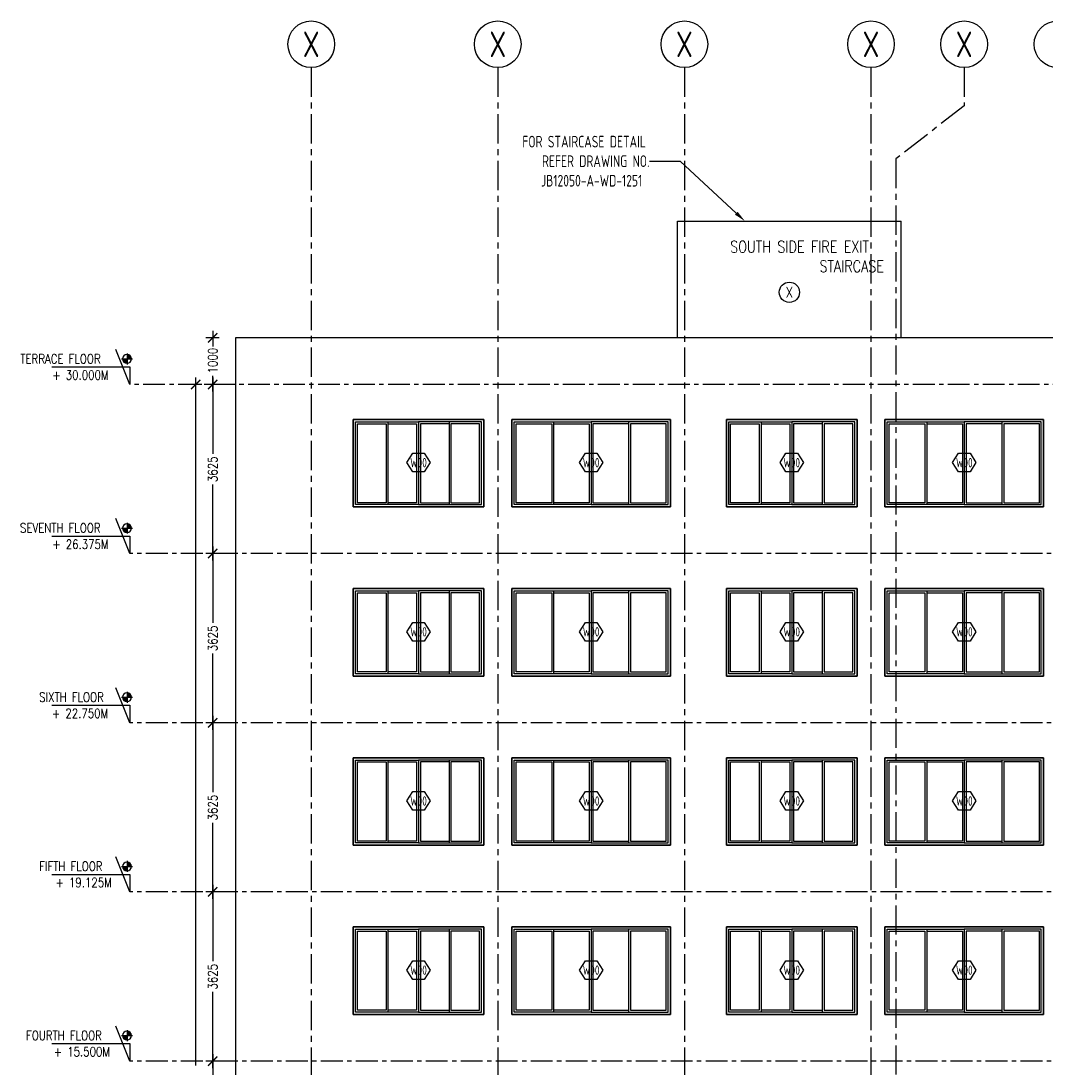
# Model space of a CAD drawing. Header units: millimetres. Extents: x -661525 to 498941, y 282148 to 1359693.
# Drawn here: x -306062 to -284066, y 729669 to 752128 of the extents above; entities that cross this region are included whole.
import ezdxf
from ezdxf.enums import TextEntityAlignment as Align

# ---------------------------------------------------------------- set-up
doc = ezdxf.new("R2010")
doc.units = ezdxf.units.MM
doc.header["$LTSCALE"] = 2.5
doc.linetypes.add('CENTER', pattern=[2, 1.25, -0.25, 0.25, -0.25])
doc.layers.get('0').update_dxf_attribs({"linetype": 'CONTINUOUS'})
doc.layers.get('DEFPOINTS').update_dxf_attribs({"linetype": 'CONTINUOUS'})
for name, color, linetype in [('00', 5, 'CONTINUOUS'), ('A-ANNO-GRID', 5, 'CENTER'), ('A-ANNO-TEXT', 7, 'CONTINUOUS'), ('A-ELEV', 8, 'CONTINUOUS'), ('A-ELEV-HEVY', 2, 'CONTINUOUS'), ('A-ELEV-THIN', 8, 'CONTINUOUS'), ('I-ANNO-NOTE', 11, 'CONTINUOUS')]:
    doc.layers.add(name, color=color, linetype=linetype)
doc.styles.add('COMPLEX', font='complex.shx', dxfattribs={"width": 0.8})
doc.styles.add('ISOCP', font='isocp.shx', dxfattribs={"width": 0.8})
doc.styles.add('ROMAND', font='ROMAND')

# ---------------------------------------------------------------- blocks, each defined once
blk = doc.blocks.new('L')
h = blk.add_hatch(color=0)
h.paths.add_polyline_path([(0.068, 0), (0, 0), (0, -0.068, 0.414214)])
h.paths.add_polyline_path([(0, 0.068, 0.414214), (-0.068, 0), (0, 0)])
at = {"color": 0}
for p, q in [((0.085, 0), (-0.085, 0)), ((0, 0.085), (0, -0.085))]:
    blk.add_line(p, q, dxfattribs=at)
blk.add_circle((0, 0), 0.0683, dxfattribs=at)
blk = doc.blocks.new('WATER LVL')
blk.add_lwpolyline([(837, 0), (-837, 0), (-837, -375), (-537, 375)])
at = {"layer": '00', "xscale": 1371.803835285835, "yscale": 1371.803835285835, "zscale": 1371.803835285835}
blk.add_blockref('L', (-774, 172), dxfattribs=at)
at = {"style": 'COMPLEX', "width": 0.8}
for p in [(-529, 75), (-529, -273)]:
    blk.add_attdef('WATER', p, '', height=200, dxfattribs=at)

msp = doc.modelspace()

# ---------------------------------------------------------------- linework, layer by layer
at = {"color": 253}
for p, q in [((-297789.7, 742662.8), (-297663.4, 742862.8)), ((-297663.4, 742862.8), (-297416.1, 742862.8)), ((-297416.1, 742862.8), (-297289.7, 742662.8)), ((-294089.7, 742662.8), (-293963.4, 742862.8)), ((-293963.4, 742862.8), (-293716.1, 742862.8)), ((-293716.1, 742862.8), (-293589.7, 742662.8)), ((-289789.7, 742662.8), (-289663.4, 742862.8)), ((-289663.4, 742862.8), (-289416.1, 742862.8)), ((-289416.1, 742862.8), (-289289.7, 742662.8)), ((-286089.7, 742662.8), (-285963.4, 742862.8)), ((-285963.4, 742862.8), (-285716.1, 742862.8)), ((-285716.1, 742862.8), (-285589.7, 742662.8))]:
    msp.add_line(p, q, dxfattribs=at)
at = {"color": 252}
for p, q in [((-297663.4, 742462.8), (-297789.7, 742662.8)), ((-297289.7, 742662.8), (-297416.1, 742462.8)), ((-293963.4, 742462.8), (-294089.7, 742662.8)), ((-293589.7, 742662.8), (-293716.1, 742462.8)), ((-289663.4, 742462.8), (-289789.7, 742662.8)), ((-289289.7, 742662.8), (-289416.1, 742462.8)), ((-285963.4, 742462.8), (-286089.7, 742662.8)), ((-285589.7, 742662.8), (-285716.1, 742462.8)), ((-297416.1, 742462.8), (-297663.4, 742462.8)), ((-293716.1, 742462.8), (-293963.4, 742462.8)), ((-289416.1, 742462.8), (-289663.4, 742462.8)), ((-285716.1, 742462.8), (-285963.4, 742462.8)), ((-297789.7, 739037.8), (-297663.4, 739237.8)), ((-297663.4, 739237.8), (-297416.1, 739237.8)), ((-297416.1, 739237.8), (-297289.7, 739037.8)), ((-294089.7, 739037.8), (-293963.4, 739237.8)), ((-293963.4, 739237.8), (-293716.1, 739237.8)), ((-293716.1, 739237.8), (-293589.7, 739037.8)), ((-289789.7, 739037.8), (-289663.4, 739237.8)), ((-289663.4, 739237.8), (-289416.1, 739237.8)), ((-289416.1, 739237.8), (-289289.7, 739037.8)), ((-286089.7, 739037.8), (-285963.4, 739237.8)), ((-285963.4, 739237.8), (-285716.1, 739237.8)), ((-285716.1, 739237.8), (-285589.7, 739037.8)), ((-297663.4, 738837.8), (-297789.7, 739037.8)), ((-297289.7, 739037.8), (-297416.1, 738837.8)), ((-293963.4, 738837.8), (-294089.7, 739037.8)), ((-293589.7, 739037.8), (-293716.1, 738837.8)), ((-289663.4, 738837.8), (-289789.7, 739037.8)), ((-289289.7, 739037.8), (-289416.1, 738837.8)), ((-285963.4, 738837.8), (-286089.7, 739037.8)), ((-285589.7, 739037.8), (-285716.1, 738837.8)), ((-297416.1, 738837.8), (-297663.4, 738837.8)), ((-293716.1, 738837.8), (-293963.4, 738837.8)), ((-289416.1, 738837.8), (-289663.4, 738837.8)), ((-285716.1, 738837.8), (-285963.4, 738837.8)), ((-297789.7, 735412.8), (-297663.4, 735612.8)), ((-297663.4, 735612.8), (-297416.1, 735612.8)), ((-297416.1, 735612.8), (-297289.7, 735412.8)), ((-294089.7, 735412.8), (-293963.4, 735612.8)), ((-293963.4, 735612.8), (-293716.1, 735612.8)), ((-293716.1, 735612.8), (-293589.7, 735412.8)), ((-289789.7, 735412.8), (-289663.4, 735612.8)), ((-289663.4, 735612.8), (-289416.1, 735612.8)), ((-289416.1, 735612.8), (-289289.7, 735412.8)), ((-286089.7, 735412.8), (-285963.4, 735612.8)), ((-285963.4, 735612.8), (-285716.1, 735612.8)), ((-285716.1, 735612.8), (-285589.7, 735412.8)), ((-297663.4, 735212.8), (-297789.7, 735412.8)), ((-297289.7, 735412.8), (-297416.1, 735212.8)), ((-293963.4, 735212.8), (-294089.7, 735412.8)), ((-293589.7, 735412.8), (-293716.1, 735212.8)), ((-289663.4, 735212.8), (-289789.7, 735412.8)), ((-289289.7, 735412.8), (-289416.1, 735212.8)), ((-285963.4, 735212.8), (-286089.7, 735412.8)), ((-285589.7, 735412.8), (-285716.1, 735212.8)), ((-297416.1, 735212.8), (-297663.4, 735212.8)), ((-293716.1, 735212.8), (-293963.4, 735212.8)), ((-289416.1, 735212.8), (-289663.4, 735212.8)), ((-285716.1, 735212.8), (-285963.4, 735212.8)), ((-297789.7, 731787.8), (-297663.4, 731987.8)), ((-297663.4, 731987.8), (-297416.1, 731987.8)), ((-297416.1, 731987.8), (-297289.7, 731787.8)), ((-294089.7, 731787.8), (-293963.4, 731987.8)), ((-293963.4, 731987.8), (-293716.1, 731987.8)), ((-293716.1, 731987.8), (-293589.7, 731787.8)), ((-289789.7, 731787.8), (-289663.4, 731987.8)), ((-289663.4, 731987.8), (-289416.1, 731987.8)), ((-289416.1, 731987.8), (-289289.7, 731787.8)), ((-286089.7, 731787.8), (-285963.4, 731987.8)), ((-285963.4, 731987.8), (-285716.1, 731987.8)), ((-285716.1, 731987.8), (-285589.7, 731787.8)), ((-297663.4, 731587.8), (-297789.7, 731787.8)), ((-297289.7, 731787.8), (-297416.1, 731587.8)), ((-293963.4, 731587.8), (-294089.7, 731787.8)), ((-293589.7, 731787.8), (-293716.1, 731587.8)), ((-289663.4, 731587.8), (-289789.7, 731787.8)), ((-289289.7, 731787.8), (-289416.1, 731587.8)), ((-285963.4, 731587.8), (-286089.7, 731787.8)), ((-285589.7, 731787.8), (-285716.1, 731587.8)), ((-297416.1, 731587.8), (-297663.4, 731587.8)), ((-293716.1, 731587.8), (-293963.4, 731587.8)), ((-289416.1, 731587.8), (-289663.4, 731587.8)), ((-285716.1, 731587.8), (-285963.4, 731587.8))]:
    msp.add_line(p, q, dxfattribs=at)
at = {"color": 253, "linetype": 'ByBlock', "const_width": 30}
for points in [[(-302052, 745238.3), (-301852, 745438.3)], [(-302418.5, 744238.3), (-302218.5, 744438.3)], [(-302052, 744238.3), (-301852, 744438.3)], [(-301852, 744438.3), (-302052, 744238.3)], [(-301852, 740813.3), (-302052, 740613.3)], [(-302052, 740613.3), (-301852, 740813.3)], [(-301852, 737188.3), (-302052, 736988.3)], [(-302052, 736988.3), (-301852, 737188.3)], [(-301852, 733563.3), (-302052, 733363.3)], [(-302052, 733363.3), (-301852, 733563.3)], [(-301852, 729938.3), (-302052, 729738.3)], [(-302052, 729738.3), (-301852, 729938.3)]]:
    msp.add_lwpolyline(points, dxfattribs=at)
at = {"color": 252, "linetype": 'Continuous'}
for centre in [(-299839.7, 751627.9), (-295839.7, 751627.9), (-291839.7, 751627.9), (-287839.7, 751627.9), (-285842.7, 751627.9), (-283841.7, 751627.9)]:
    msp.add_circle(centre, 500, dxfattribs=at)
msp.add_ellipse((-289589.7, 746313.3), major_axis=(217, 0.1), ratio=1, start_param=3.1413167, end_param=9.424502, dxfattribs=at)
at = {"layer": 'A-ANNO-GRID', "color": 252, "ltscale": 200}
for p, q in [((-299839.7, 751127.9), (-299839.7, 712400.6)), ((-295839.7, 751127.9), (-295839.7, 712400.6)), ((-291839.7, 751127.9), (-291839.7, 712400.6)), ((-287839.7, 751127.9), (-287839.7, 712400.6)), ((-285840.8, 751127.9), (-285840.8, 750312.4)), ((-285840.8, 750312.4), (-287304.7, 749173.4)), ((-287304.7, 749173.4), (-287304.7, 712400.6))]:
    msp.add_line(p, q, dxfattribs=at)
at = {"layer": 'A-ANNO-GRID', "color": 253, "ltscale": 150}
msp.add_line((-218224.8, 744338.3), (-303725.9, 744338.3), dxfattribs=at)
at = {"layer": 'A-ANNO-GRID', "color": 252, "ltscale": 150}
for p, q in [((-222664.7, 740713.3), (-303725.9, 740713.3)), ((-222664.7, 737088.3), (-303725.9, 737088.3)), ((-222664.7, 733463.3), (-303725.9, 733463.3)), ((-222664.7, 729838.3), (-303725.9, 729838.3))]:
    msp.add_line(p, q, dxfattribs=at)
at = {"layer": 'A-ELEV', "color": 253}
for p, q in [((-301952, 745488.3), (-301952, 745151.2)), ((-301814.7, 745338.3), (-302102, 745338.3)), ((-301952, 744188.3), (-301952, 744525.5)), ((-302181.2, 744338.3), (-302468.5, 744338.3)), ((-302318.5, 744488.3), (-302318.5, 729742.6)), ((-301814.7, 744338.3), (-302102, 744338.3)), ((-301814.7, 744338.3), (-302102, 744338.3)), ((-301952, 744488.3), (-301952, 742853.9)), ((-301952, 740563.3), (-301952, 742197.7)), ((-301814.7, 740713.3), (-302102, 740713.3)), ((-301814.7, 740713.3), (-302102, 740713.3)), ((-301952, 740863.3), (-301952, 739228.9)), ((-301952, 736938.3), (-301952, 738572.7)), ((-301952, 737238.3), (-301952, 735603.9)), ((-301814.7, 737088.3), (-302102, 737088.3)), ((-301814.7, 737088.3), (-302102, 737088.3)), ((-301952, 733313.3), (-301952, 734947.7)), ((-301952, 733613.3), (-301952, 731978.9)), ((-301814.7, 733463.3), (-302102, 733463.3)), ((-301814.7, 733463.3), (-302102, 733463.3)), ((-301952, 729688.3), (-301952, 731322.7)), ((-301952, 729988.3), (-301952, 728353.9)), ((-301814.7, 729838.3), (-302102, 729838.3)), ((-301814.7, 729838.3), (-302102, 729838.3))]:
    msp.add_line(p, q, dxfattribs=at)
at = {"layer": 'A-ELEV-HEVY', "color": 252}
for p, q in [((-223114.7, 745338), (-301464.7, 745338)), ((-301464.7, 745338), (-301464.7, 721838.3)), ((-298939.7, 741713.3), (-298939.7, 743588.3)), ((-296139.7, 743588.3), (-296139.7, 741713.3)), ((-295539.7, 741713.3), (-295539.7, 743588.3)), ((-292139.7, 743588.3), (-292139.7, 741713.3)), ((-290939.7, 741713), (-290939.7, 743588)), ((-288139.7, 743588), (-288139.7, 741713)), ((-287539.7, 741713), (-287539.7, 743588)), ((-284139.7, 743588), (-284139.7, 741713)), ((-296139.7, 741713.3), (-298939.7, 741713.3)), ((-292139.7, 741713.3), (-295539.7, 741713.3)), ((-288139.7, 741713), (-290939.7, 741713)), ((-284139.7, 741713), (-287539.7, 741713)), ((-298939.7, 739963.3), (-296139.7, 739963.3)), ((-298939.7, 738088.3), (-298939.7, 739963.3)), ((-296139.7, 739963.3), (-296139.7, 738088.3)), ((-295539.7, 738088.3), (-295539.7, 739963.3)), ((-295539.7, 739963.3), (-292139.7, 739963.3)), ((-292139.7, 739963.3), (-292139.7, 738088.3)), ((-290939.7, 738088), (-290939.7, 739963)), ((-290939.7, 739963), (-288139.7, 739963)), ((-288139.7, 739963), (-288139.7, 738088)), ((-287539.7, 738088), (-287539.7, 739963)), ((-287539.7, 739963), (-284139.7, 739963)), ((-284139.7, 739963), (-284139.7, 738088)), ((-296139.7, 738088.3), (-298939.7, 738088.3)), ((-292139.7, 738088.3), (-295539.7, 738088.3)), ((-288139.7, 738088), (-290939.7, 738088)), ((-284139.7, 738088), (-287539.7, 738088)), ((-298939.7, 736338.3), (-296139.7, 736338.3)), ((-298939.7, 734463.3), (-298939.7, 736338.3)), ((-296139.7, 736338.3), (-296139.7, 734463.3)), ((-295539.7, 734463.3), (-295539.7, 736338.3)), ((-295539.7, 736338.3), (-292139.7, 736338.3)), ((-292139.7, 736338.3), (-292139.7, 734463.3)), ((-290939.7, 734463), (-290939.7, 736338)), ((-290939.7, 736338), (-288139.7, 736338)), ((-288139.7, 736338), (-288139.7, 734463)), ((-287539.7, 734463), (-287539.7, 736338)), ((-287539.7, 736338), (-284139.7, 736338)), ((-284139.7, 736338), (-284139.7, 734463)), ((-296139.7, 734463.3), (-298939.7, 734463.3)), ((-292139.7, 734463.3), (-295539.7, 734463.3)), ((-288139.7, 734463), (-290939.7, 734463)), ((-284139.7, 734463), (-287539.7, 734463)), ((-298939.7, 732713.3), (-296139.7, 732713.3)), ((-298939.7, 730838.3), (-298939.7, 732713.3)), ((-296139.7, 732713.3), (-296139.7, 730838.3)), ((-295539.7, 730838.3), (-295539.7, 732713.3)), ((-295539.7, 732713.3), (-292139.7, 732713.3)), ((-292139.7, 732713.3), (-292139.7, 730838.3)), ((-290939.7, 730838), (-290939.7, 732713)), ((-290939.7, 732713), (-288139.7, 732713)), ((-288139.7, 732713), (-288139.7, 730838)), ((-287539.7, 730838), (-287539.7, 732713)), ((-287539.7, 732713), (-284139.7, 732713)), ((-284139.7, 732713), (-284139.7, 730838)), ((-296139.7, 730838.3), (-298939.7, 730838.3)), ((-292139.7, 730838.3), (-295539.7, 730838.3)), ((-288139.7, 730838), (-290939.7, 730838)), ((-284139.7, 730838), (-287539.7, 730838))]:
    msp.add_line(p, q, dxfattribs=at)
at = {"layer": 'A-ELEV-HEVY', "color": 253}
for p, q in [((-298939.7, 743588.3), (-296139.7, 743588.3)), ((-295539.7, 743588.3), (-292139.7, 743588.3)), ((-290939.7, 743588), (-288139.7, 743588)), ((-287539.7, 743588), (-284139.7, 743588))]:
    msp.add_line(p, q, dxfattribs=at)
at = {"layer": 'A-ELEV-THIN', "color": 252}
for p, q in [((-291989.7, 745338.2), (-291989.7, 747838.3)), ((-291989.7, 747838.3), (-287189.7, 747838.3)), ((-287189.7, 745338.2), (-287189.7, 747838.3)), ((-298889.7, 741763.3), (-298889.7, 743538.3)), ((-298849.7, 741803.3), (-298849.7, 743498.3)), ((-298234.7, 743498.3), (-298234.7, 741803.3)), ((-298194.7, 743538.3), (-298194.7, 741763.3)), ((-297579.7, 743498.3), (-297579.7, 741803.3)), ((-297539.7, 743538.3), (-297539.7, 741763.3)), ((-297539.7, 743538.3), (-297539.7, 741763.3)), ((-297499.7, 743498.3), (-297499.7, 741803.3)), ((-296884.7, 743538.3), (-296884.7, 741763.3)), ((-296844.7, 743498.3), (-296844.7, 741803.3)), ((-296229.7, 741803.3), (-296229.7, 743498.3)), ((-296189.7, 741763.3), (-296189.7, 743538.3)), ((-295489.7, 741763.3), (-295489.7, 743538.3)), ((-295449.7, 741803.3), (-295449.7, 743498.3)), ((-294684.7, 743498.3), (-294684.7, 741803.3)), ((-294644.7, 743538.3), (-294644.7, 741763.3)), ((-293879.7, 743498.3), (-293879.7, 741803.3)), ((-293839.7, 743538.3), (-293839.7, 741763.3)), ((-293839.7, 743538.3), (-293839.7, 741763.3)), ((-293799.7, 743498.3), (-293799.7, 741803.3)), ((-293034.7, 743538.3), (-293034.7, 741763.3)), ((-292994.7, 743498.3), (-292994.7, 741803.3)), ((-292229.7, 741803.3), (-292229.7, 743498.3)), ((-292189.7, 741763.3), (-292189.7, 743538.3)), ((-290889.7, 741763.3), (-290889.7, 743538.3)), ((-290849.7, 741803.3), (-290849.7, 743498.3)), ((-290234.7, 743498.3), (-290234.7, 741803.3)), ((-290194.7, 743538.3), (-290194.7, 741763.3)), ((-289579.7, 743498.3), (-289579.7, 741803.3)), ((-289539.7, 743538.3), (-289539.7, 741763.3)), ((-289539.7, 743538.3), (-289539.7, 741763.3)), ((-289499.7, 743498.3), (-289499.7, 741803.3)), ((-288884.7, 743538.3), (-288884.7, 741763.3)), ((-288844.7, 743498.3), (-288844.7, 741803.3)), ((-288229.7, 741803.3), (-288229.7, 743498.3)), ((-288189.7, 741763.3), (-288189.7, 743538.3)), ((-287489.7, 741763.3), (-287489.7, 743538.3)), ((-287449.7, 741803.3), (-287449.7, 743498.3)), ((-286684.7, 743498.3), (-286684.7, 741803.3)), ((-286644.7, 743538.3), (-286644.7, 741763.3)), ((-285879.7, 743498.3), (-285879.7, 741803.3)), ((-285839.7, 743538.3), (-285839.7, 741763.3)), ((-285839.7, 743538.3), (-285839.7, 741763.3)), ((-285799.7, 743498.3), (-285799.7, 741803.3)), ((-285034.7, 743538.3), (-285034.7, 741763.3)), ((-284994.7, 743498.3), (-284994.7, 741803.3)), ((-284229.7, 741803.3), (-284229.7, 743498.3)), ((-284189.7, 741763.3), (-284189.7, 743538.3)), ((-298194.7, 741763.3), (-298889.7, 741763.3)), ((-298234.7, 741803.3), (-298849.7, 741803.3)), ((-297539.7, 741763.3), (-298234.7, 741763.3)), ((-297579.7, 741803.3), (-298194.7, 741803.3)), ((-297539.7, 741763.3), (-296844.7, 741763.3)), ((-297499.7, 741803.3), (-296884.7, 741803.3)), ((-296884.7, 741763.3), (-296189.7, 741763.3)), ((-296844.7, 741803.3), (-296229.7, 741803.3)), ((-294644.7, 741763.3), (-295489.7, 741763.3)), ((-294684.7, 741803.3), (-295449.7, 741803.3)), ((-293839.7, 741763.3), (-294684.7, 741763.3)), ((-293879.7, 741803.3), (-294644.7, 741803.3)), ((-293839.7, 741763.3), (-292994.7, 741763.3)), ((-293799.7, 741803.3), (-293034.7, 741803.3)), ((-293034.7, 741763.3), (-292189.7, 741763.3)), ((-292994.7, 741803.3), (-292229.7, 741803.3)), ((-290194.7, 741763.3), (-290889.7, 741763.3)), ((-290234.7, 741803.3), (-290849.7, 741803.3)), ((-289539.7, 741763.3), (-290234.7, 741763.3)), ((-289579.7, 741803.3), (-290194.7, 741803.3)), ((-289539.7, 741763.3), (-288844.7, 741763.3)), ((-289499.7, 741803.3), (-288884.7, 741803.3)), ((-288884.7, 741763.3), (-288189.7, 741763.3)), ((-288844.7, 741803.3), (-288229.7, 741803.3)), ((-286644.7, 741763.3), (-287489.7, 741763.3)), ((-286684.7, 741803.3), (-287449.7, 741803.3)), ((-285839.7, 741763.3), (-286684.7, 741763.3)), ((-285879.7, 741803.3), (-286644.7, 741803.3)), ((-285839.7, 741763.3), (-284994.7, 741763.3)), ((-285799.7, 741803.3), (-285034.7, 741803.3)), ((-285034.7, 741763.3), (-284189.7, 741763.3)), ((-284994.7, 741803.3), (-284229.7, 741803.3)), ((-298889.7, 739913.3), (-298194.7, 739913.3)), ((-298889.7, 738138.3), (-298889.7, 739913.3)), ((-298849.7, 739873.3), (-298234.7, 739873.3)), ((-298849.7, 738178.3), (-298849.7, 739873.3)), ((-298234.7, 739913.3), (-298234.7, 739913.3)), ((-298234.7, 739913.3), (-297539.7, 739913.3)), ((-298234.7, 739873.3), (-298234.7, 738178.3)), ((-298194.7, 739913.3), (-298194.7, 738138.3)), ((-298194.7, 739873.3), (-297579.7, 739873.3)), ((-297579.7, 739873.3), (-297579.7, 738178.3)), ((-296844.7, 739913.3), (-297539.7, 739913.3)), ((-297539.7, 739913.3), (-297539.7, 738138.3)), ((-297539.7, 739913.3), (-297539.7, 738138.3)), ((-296884.7, 739873.3), (-297499.7, 739873.3)), ((-297499.7, 739873.3), (-297499.7, 738178.3)), ((-296189.7, 739913.3), (-296884.7, 739913.3)), ((-296884.7, 739913.3), (-296884.7, 738138.3)), ((-296844.7, 739913.3), (-296844.7, 739913.3)), ((-296229.7, 739873.3), (-296844.7, 739873.3)), ((-296844.7, 739873.3), (-296844.7, 738178.3)), ((-296229.7, 738178.3), (-296229.7, 739873.3)), ((-296189.7, 738138.3), (-296189.7, 739913.3)), ((-295489.7, 739913.3), (-294644.7, 739913.3)), ((-295489.7, 738138.3), (-295489.7, 739913.3)), ((-295449.7, 739873.3), (-294684.7, 739873.3)), ((-295449.7, 738178.3), (-295449.7, 739873.3)), ((-294684.7, 739913.3), (-294684.7, 739913.3)), ((-294684.7, 739913.3), (-293839.7, 739913.3)), ((-294684.7, 739873.3), (-294684.7, 738178.3)), ((-294644.7, 739913.3), (-294644.7, 738138.3)), ((-294644.7, 739873.3), (-293879.7, 739873.3)), ((-293879.7, 739873.3), (-293879.7, 738178.3)), ((-292994.7, 739913.3), (-293839.7, 739913.3)), ((-293839.7, 739913.3), (-293839.7, 738138.3)), ((-293839.7, 739913.3), (-293839.7, 738138.3)), ((-293034.7, 739873.3), (-293799.7, 739873.3)), ((-293799.7, 739873.3), (-293799.7, 738178.3)), ((-292189.7, 739913.3), (-293034.7, 739913.3)), ((-293034.7, 739913.3), (-293034.7, 738138.3)), ((-292994.7, 739913.3), (-292994.7, 739913.3)), ((-292229.7, 739873.3), (-292994.7, 739873.3)), ((-292994.7, 739873.3), (-292994.7, 738178.3)), ((-292229.7, 738178.3), (-292229.7, 739873.3)), ((-292189.7, 738138.3), (-292189.7, 739913.3)), ((-290889.7, 739913.3), (-290194.7, 739913.3)), ((-290889.7, 738138.3), (-290889.7, 739913.3)), ((-290849.7, 739873.3), (-290234.7, 739873.3)), ((-290849.7, 738178.3), (-290849.7, 739873.3)), ((-290234.7, 739913.3), (-290234.7, 739913.3)), ((-290234.7, 739913.3), (-289539.7, 739913.3)), ((-290234.7, 739873.3), (-290234.7, 738178.3)), ((-290194.7, 739913.3), (-290194.7, 738138.3)), ((-290194.7, 739873.3), (-289579.7, 739873.3)), ((-289579.7, 739873.3), (-289579.7, 738178.3)), ((-288844.7, 739913.3), (-289539.7, 739913.3)), ((-289539.7, 739913.3), (-289539.7, 738138.3)), ((-289539.7, 739913.3), (-289539.7, 738138.3)), ((-288884.7, 739873.3), (-289499.7, 739873.3)), ((-289499.7, 739873.3), (-289499.7, 738178.3)), ((-288189.7, 739913.3), (-288884.7, 739913.3)), ((-288884.7, 739913.3), (-288884.7, 738138.3)), ((-288844.7, 739913.3), (-288844.7, 739913.3)), ((-288229.7, 739873.3), (-288844.7, 739873.3)), ((-288844.7, 739873.3), (-288844.7, 738178.3)), ((-288229.7, 738178.3), (-288229.7, 739873.3)), ((-288189.7, 738138.3), (-288189.7, 739913.3)), ((-287489.7, 739913.3), (-286644.7, 739913.3)), ((-287489.7, 738138.3), (-287489.7, 739913.3)), ((-287449.7, 739873.3), (-286684.7, 739873.3)), ((-287449.7, 738178.3), (-287449.7, 739873.3)), ((-286684.7, 739913.3), (-286684.7, 739913.3)), ((-286684.7, 739913.3), (-285839.7, 739913.3)), ((-286684.7, 739873.3), (-286684.7, 738178.3)), ((-286644.7, 739913.3), (-286644.7, 738138.3)), ((-286644.7, 739873.3), (-285879.7, 739873.3)), ((-285879.7, 739873.3), (-285879.7, 738178.3)), ((-284994.7, 739913.3), (-285839.7, 739913.3)), ((-285839.7, 739913.3), (-285839.7, 738138.3)), ((-285839.7, 739913.3), (-285839.7, 738138.3)), ((-285034.7, 739873.3), (-285799.7, 739873.3)), ((-285799.7, 739873.3), (-285799.7, 738178.3)), ((-284189.7, 739913.3), (-285034.7, 739913.3)), ((-285034.7, 739913.3), (-285034.7, 738138.3)), ((-284994.7, 739913.3), (-284994.7, 739913.3)), ((-284229.7, 739873.3), (-284994.7, 739873.3)), ((-284994.7, 739873.3), (-284994.7, 738178.3)), ((-284229.7, 738178.3), (-284229.7, 739873.3)), ((-284189.7, 738138.3), (-284189.7, 739913.3)), ((-298194.7, 738138.3), (-298889.7, 738138.3)), ((-298234.7, 738178.3), (-298849.7, 738178.3)), ((-297539.7, 738138.3), (-298234.7, 738138.3)), ((-297579.7, 738178.3), (-298194.7, 738178.3)), ((-297539.7, 738138.3), (-296844.7, 738138.3)), ((-297499.7, 738178.3), (-296884.7, 738178.3)), ((-296884.7, 738138.3), (-296189.7, 738138.3)), ((-296844.7, 738178.3), (-296229.7, 738178.3)), ((-294644.7, 738138.3), (-295489.7, 738138.3)), ((-294684.7, 738178.3), (-295449.7, 738178.3)), ((-293839.7, 738138.3), (-294684.7, 738138.3)), ((-293879.7, 738178.3), (-294644.7, 738178.3)), ((-293839.7, 738138.3), (-292994.7, 738138.3)), ((-293799.7, 738178.3), (-293034.7, 738178.3)), ((-293034.7, 738138.3), (-292189.7, 738138.3)), ((-292994.7, 738178.3), (-292229.7, 738178.3)), ((-290194.7, 738138.3), (-290889.7, 738138.3)), ((-290234.7, 738178.3), (-290849.7, 738178.3)), ((-289539.7, 738138.3), (-290234.7, 738138.3)), ((-289579.7, 738178.3), (-290194.7, 738178.3)), ((-289539.7, 738138.3), (-288844.7, 738138.3)), ((-289499.7, 738178.3), (-288884.7, 738178.3)), ((-288884.7, 738138.3), (-288189.7, 738138.3)), ((-288844.7, 738178.3), (-288229.7, 738178.3)), ((-286644.7, 738138.3), (-287489.7, 738138.3)), ((-286684.7, 738178.3), (-287449.7, 738178.3)), ((-285839.7, 738138.3), (-286684.7, 738138.3)), ((-285879.7, 738178.3), (-286644.7, 738178.3)), ((-285839.7, 738138.3), (-284994.7, 738138.3)), ((-285799.7, 738178.3), (-285034.7, 738178.3)), ((-285034.7, 738138.3), (-284189.7, 738138.3)), ((-284994.7, 738178.3), (-284229.7, 738178.3)), ((-298889.7, 736288.3), (-298194.7, 736288.3)), ((-298889.7, 734513.3), (-298889.7, 736288.3)), ((-298849.7, 736248.3), (-298234.7, 736248.3)), ((-298849.7, 734553.3), (-298849.7, 736248.3)), ((-298234.7, 736288.3), (-298234.7, 736288.3)), ((-298234.7, 736288.3), (-297539.7, 736288.3)), ((-298234.7, 736248.3), (-298234.7, 734553.3)), ((-298194.7, 736288.3), (-298194.7, 734513.3)), ((-298194.7, 736248.3), (-297579.7, 736248.3)), ((-297579.7, 736248.3), (-297579.7, 734553.3)), ((-296844.7, 736288.3), (-297539.7, 736288.3)), ((-297539.7, 736288.3), (-297539.7, 734513.3)), ((-297539.7, 736288.3), (-297539.7, 734513.3)), ((-296884.7, 736248.3), (-297499.7, 736248.3)), ((-297499.7, 736248.3), (-297499.7, 734553.3)), ((-296189.7, 736288.3), (-296884.7, 736288.3)), ((-296884.7, 736288.3), (-296884.7, 734513.3)), ((-296844.7, 736288.3), (-296844.7, 736288.3)), ((-296229.7, 736248.3), (-296844.7, 736248.3)), ((-296844.7, 736248.3), (-296844.7, 734553.3)), ((-296229.7, 734553.3), (-296229.7, 736248.3)), ((-296189.7, 734513.3), (-296189.7, 736288.3)), ((-295489.7, 736288.3), (-294644.7, 736288.3)), ((-295489.7, 734513.3), (-295489.7, 736288.3)), ((-295449.7, 736248.3), (-294684.7, 736248.3)), ((-295449.7, 734553.3), (-295449.7, 736248.3)), ((-294684.7, 736288.3), (-294684.7, 736288.3)), ((-294684.7, 736288.3), (-293839.7, 736288.3)), ((-294684.7, 736248.3), (-294684.7, 734553.3)), ((-294644.7, 736288.3), (-294644.7, 734513.3)), ((-294644.7, 736248.3), (-293879.7, 736248.3)), ((-293879.7, 736248.3), (-293879.7, 734553.3)), ((-292994.7, 736288.3), (-293839.7, 736288.3)), ((-293839.7, 736288.3), (-293839.7, 734513.3)), ((-293839.7, 736288.3), (-293839.7, 734513.3)), ((-293034.7, 736248.3), (-293799.7, 736248.3)), ((-293799.7, 736248.3), (-293799.7, 734553.3)), ((-292189.7, 736288.3), (-293034.7, 736288.3)), ((-293034.7, 736288.3), (-293034.7, 734513.3)), ((-292994.7, 736288.3), (-292994.7, 736288.3)), ((-292229.7, 736248.3), (-292994.7, 736248.3)), ((-292994.7, 736248.3), (-292994.7, 734553.3)), ((-292229.7, 734553.3), (-292229.7, 736248.3)), ((-292189.7, 734513.3), (-292189.7, 736288.3)), ((-290889.7, 736288.3), (-290194.7, 736288.3)), ((-290889.7, 734513.3), (-290889.7, 736288.3)), ((-290849.7, 736248.3), (-290234.7, 736248.3)), ((-290849.7, 734553.3), (-290849.7, 736248.3)), ((-290234.7, 736288.3), (-290234.7, 736288.3)), ((-290234.7, 736288.3), (-289539.7, 736288.3)), ((-290234.7, 736248.3), (-290234.7, 734553.3)), ((-290194.7, 736288.3), (-290194.7, 734513.3)), ((-290194.7, 736248.3), (-289579.7, 736248.3)), ((-289579.7, 736248.3), (-289579.7, 734553.3)), ((-288844.7, 736288.3), (-289539.7, 736288.3)), ((-289539.7, 736288.3), (-289539.7, 734513.3)), ((-289539.7, 736288.3), (-289539.7, 734513.3)), ((-288884.7, 736248.3), (-289499.7, 736248.3)), ((-289499.7, 736248.3), (-289499.7, 734553.3)), ((-288189.7, 736288.3), (-288884.7, 736288.3)), ((-288884.7, 736288.3), (-288884.7, 734513.3)), ((-288844.7, 736288.3), (-288844.7, 736288.3)), ((-288229.7, 736248.3), (-288844.7, 736248.3)), ((-288844.7, 736248.3), (-288844.7, 734553.3)), ((-288229.7, 734553.3), (-288229.7, 736248.3)), ((-288189.7, 734513.3), (-288189.7, 736288.3)), ((-287489.7, 736288.3), (-286644.7, 736288.3)), ((-287489.7, 734513.3), (-287489.7, 736288.3)), ((-287449.7, 736248.3), (-286684.7, 736248.3)), ((-287449.7, 734553.3), (-287449.7, 736248.3)), ((-286684.7, 736288.3), (-286684.7, 736288.3)), ((-286684.7, 736288.3), (-285839.7, 736288.3)), ((-286684.7, 736248.3), (-286684.7, 734553.3)), ((-286644.7, 736288.3), (-286644.7, 734513.3)), ((-286644.7, 736248.3), (-285879.7, 736248.3)), ((-285879.7, 736248.3), (-285879.7, 734553.3)), ((-284994.7, 736288.3), (-285839.7, 736288.3)), ((-285839.7, 736288.3), (-285839.7, 734513.3)), ((-285839.7, 736288.3), (-285839.7, 734513.3)), ((-285034.7, 736248.3), (-285799.7, 736248.3)), ((-285799.7, 736248.3), (-285799.7, 734553.3)), ((-284189.7, 736288.3), (-285034.7, 736288.3)), ((-285034.7, 736288.3), (-285034.7, 734513.3)), ((-284994.7, 736288.3), (-284994.7, 736288.3)), ((-284229.7, 736248.3), (-284994.7, 736248.3)), ((-284994.7, 736248.3), (-284994.7, 734553.3)), ((-284229.7, 734553.3), (-284229.7, 736248.3)), ((-284189.7, 734513.3), (-284189.7, 736288.3)), ((-298194.7, 734513.3), (-298889.7, 734513.3)), ((-298234.7, 734553.3), (-298849.7, 734553.3)), ((-297539.7, 734513.3), (-298234.7, 734513.3)), ((-297579.7, 734553.3), (-298194.7, 734553.3)), ((-297539.7, 734513.3), (-296844.7, 734513.3)), ((-297499.7, 734553.3), (-296884.7, 734553.3)), ((-296884.7, 734513.3), (-296189.7, 734513.3)), ((-296844.7, 734553.3), (-296229.7, 734553.3)), ((-294644.7, 734513.3), (-295489.7, 734513.3)), ((-294684.7, 734553.3), (-295449.7, 734553.3)), ((-293839.7, 734513.3), (-294684.7, 734513.3)), ((-293879.7, 734553.3), (-294644.7, 734553.3)), ((-293839.7, 734513.3), (-292994.7, 734513.3)), ((-293799.7, 734553.3), (-293034.7, 734553.3)), ((-293034.7, 734513.3), (-292189.7, 734513.3)), ((-292994.7, 734553.3), (-292229.7, 734553.3)), ((-290194.7, 734513.3), (-290889.7, 734513.3)), ((-290234.7, 734553.3), (-290849.7, 734553.3)), ((-289539.7, 734513.3), (-290234.7, 734513.3)), ((-289579.7, 734553.3), (-290194.7, 734553.3)), ((-289539.7, 734513.3), (-288844.7, 734513.3)), ((-289499.7, 734553.3), (-288884.7, 734553.3)), ((-288884.7, 734513.3), (-288189.7, 734513.3)), ((-288844.7, 734553.3), (-288229.7, 734553.3)), ((-286644.7, 734513.3), (-287489.7, 734513.3)), ((-286684.7, 734553.3), (-287449.7, 734553.3)), ((-285839.7, 734513.3), (-286684.7, 734513.3)), ((-285879.7, 734553.3), (-286644.7, 734553.3)), ((-285839.7, 734513.3), (-284994.7, 734513.3)), ((-285799.7, 734553.3), (-285034.7, 734553.3)), ((-285034.7, 734513.3), (-284189.7, 734513.3)), ((-284994.7, 734553.3), (-284229.7, 734553.3)), ((-298889.7, 732663.3), (-298194.7, 732663.3)), ((-298889.7, 730888.3), (-298889.7, 732663.3)), ((-298849.7, 732623.3), (-298234.7, 732623.3)), ((-298849.7, 730928.3), (-298849.7, 732623.3)), ((-298234.7, 732663.3), (-298234.7, 732663.3)), ((-298234.7, 732663.3), (-297539.7, 732663.3)), ((-298234.7, 732623.3), (-298234.7, 730928.3)), ((-298194.7, 732663.3), (-298194.7, 730888.3)), ((-298194.7, 732623.3), (-297579.7, 732623.3)), ((-297579.7, 732623.3), (-297579.7, 730928.3)), ((-296844.7, 732663.3), (-297539.7, 732663.3)), ((-297539.7, 732663.3), (-297539.7, 730888.3)), ((-297539.7, 732663.3), (-297539.7, 730888.3)), ((-296884.7, 732623.3), (-297499.7, 732623.3)), ((-297499.7, 732623.3), (-297499.7, 730928.3)), ((-296189.7, 732663.3), (-296884.7, 732663.3)), ((-296884.7, 732663.3), (-296884.7, 730888.3)), ((-296844.7, 732663.3), (-296844.7, 732663.3)), ((-296229.7, 732623.3), (-296844.7, 732623.3)), ((-296844.7, 732623.3), (-296844.7, 730928.3)), ((-296229.7, 730928.3), (-296229.7, 732623.3)), ((-296189.7, 730888.3), (-296189.7, 732663.3)), ((-295489.7, 732663.3), (-294644.7, 732663.3)), ((-295489.7, 730888.3), (-295489.7, 732663.3)), ((-295449.7, 732623.3), (-294684.7, 732623.3)), ((-295449.7, 730928.3), (-295449.7, 732623.3)), ((-294684.7, 732663.3), (-294684.7, 732663.3)), ((-294684.7, 732663.3), (-293839.7, 732663.3)), ((-294684.7, 732623.3), (-294684.7, 730928.3)), ((-294644.7, 732663.3), (-294644.7, 730888.3)), ((-294644.7, 732623.3), (-293879.7, 732623.3)), ((-293879.7, 732623.3), (-293879.7, 730928.3)), ((-292994.7, 732663.3), (-293839.7, 732663.3)), ((-293839.7, 732663.3), (-293839.7, 730888.3)), ((-293839.7, 732663.3), (-293839.7, 730888.3)), ((-293034.7, 732623.3), (-293799.7, 732623.3)), ((-293799.7, 732623.3), (-293799.7, 730928.3)), ((-292189.7, 732663.3), (-293034.7, 732663.3)), ((-293034.7, 732663.3), (-293034.7, 730888.3)), ((-292994.7, 732663.3), (-292994.7, 732663.3)), ((-292229.7, 732623.3), (-292994.7, 732623.3)), ((-292994.7, 732623.3), (-292994.7, 730928.3)), ((-292229.7, 730928.3), (-292229.7, 732623.3)), ((-292189.7, 730888.3), (-292189.7, 732663.3)), ((-290889.7, 732663.3), (-290194.7, 732663.3)), ((-290889.7, 730888.3), (-290889.7, 732663.3)), ((-290849.7, 732623.3), (-290234.7, 732623.3)), ((-290849.7, 730928.3), (-290849.7, 732623.3)), ((-290234.7, 732663.3), (-290234.7, 732663.3)), ((-290234.7, 732663.3), (-289539.7, 732663.3)), ((-290234.7, 732623.3), (-290234.7, 730928.3)), ((-290194.7, 732663.3), (-290194.7, 730888.3)), ((-290194.7, 732623.3), (-289579.7, 732623.3)), ((-289579.7, 732623.3), (-289579.7, 730928.3)), ((-288844.7, 732663.3), (-289539.7, 732663.3)), ((-289539.7, 732663.3), (-289539.7, 730888.3)), ((-289539.7, 732663.3), (-289539.7, 730888.3)), ((-288884.7, 732623.3), (-289499.7, 732623.3)), ((-289499.7, 732623.3), (-289499.7, 730928.3)), ((-288189.7, 732663.3), (-288884.7, 732663.3)), ((-288884.7, 732663.3), (-288884.7, 730888.3)), ((-288844.7, 732663.3), (-288844.7, 732663.3)), ((-288229.7, 732623.3), (-288844.7, 732623.3)), ((-288844.7, 732623.3), (-288844.7, 730928.3)), ((-288229.7, 730928.3), (-288229.7, 732623.3)), ((-288189.7, 730888.3), (-288189.7, 732663.3)), ((-287489.7, 732663.3), (-286644.7, 732663.3)), ((-287489.7, 730888.3), (-287489.7, 732663.3)), ((-287449.7, 732623.3), (-286684.7, 732623.3)), ((-287449.7, 730928.3), (-287449.7, 732623.3)), ((-286684.7, 732663.3), (-286684.7, 732663.3)), ((-286684.7, 732663.3), (-285839.7, 732663.3)), ((-286684.7, 732623.3), (-286684.7, 730928.3)), ((-286644.7, 732663.3), (-286644.7, 730888.3)), ((-286644.7, 732623.3), (-285879.7, 732623.3)), ((-285879.7, 732623.3), (-285879.7, 730928.3)), ((-284994.7, 732663.3), (-285839.7, 732663.3)), ((-285839.7, 732663.3), (-285839.7, 730888.3)), ((-285839.7, 732663.3), (-285839.7, 730888.3)), ((-285034.7, 732623.3), (-285799.7, 732623.3)), ((-285799.7, 732623.3), (-285799.7, 730928.3)), ((-284189.7, 732663.3), (-285034.7, 732663.3)), ((-285034.7, 732663.3), (-285034.7, 730888.3)), ((-284994.7, 732663.3), (-284994.7, 732663.3)), ((-284229.7, 732623.3), (-284994.7, 732623.3)), ((-284994.7, 732623.3), (-284994.7, 730928.3)), ((-284229.7, 730928.3), (-284229.7, 732623.3)), ((-284189.7, 730888.3), (-284189.7, 732663.3)), ((-298194.7, 730888.3), (-298889.7, 730888.3)), ((-298234.7, 730928.3), (-298849.7, 730928.3)), ((-297539.7, 730888.3), (-298234.7, 730888.3)), ((-297579.7, 730928.3), (-298194.7, 730928.3)), ((-297539.7, 730888.3), (-296844.7, 730888.3)), ((-297499.7, 730928.3), (-296884.7, 730928.3)), ((-296884.7, 730888.3), (-296189.7, 730888.3)), ((-296844.7, 730928.3), (-296229.7, 730928.3)), ((-294644.7, 730888.3), (-295489.7, 730888.3)), ((-294684.7, 730928.3), (-295449.7, 730928.3)), ((-293839.7, 730888.3), (-294684.7, 730888.3)), ((-293879.7, 730928.3), (-294644.7, 730928.3)), ((-293839.7, 730888.3), (-292994.7, 730888.3)), ((-293799.7, 730928.3), (-293034.7, 730928.3)), ((-293034.7, 730888.3), (-292189.7, 730888.3)), ((-292994.7, 730928.3), (-292229.7, 730928.3)), ((-290194.7, 730888.3), (-290889.7, 730888.3)), ((-290234.7, 730928.3), (-290849.7, 730928.3)), ((-289539.7, 730888.3), (-290234.7, 730888.3)), ((-289579.7, 730928.3), (-290194.7, 730928.3)), ((-289539.7, 730888.3), (-288844.7, 730888.3)), ((-289499.7, 730928.3), (-288884.7, 730928.3)), ((-288884.7, 730888.3), (-288189.7, 730888.3)), ((-288844.7, 730928.3), (-288229.7, 730928.3)), ((-286644.7, 730888.3), (-287489.7, 730888.3)), ((-286684.7, 730928.3), (-287449.7, 730928.3)), ((-285839.7, 730888.3), (-286684.7, 730888.3)), ((-285879.7, 730928.3), (-286644.7, 730928.3)), ((-285839.7, 730888.3), (-284994.7, 730888.3)), ((-285799.7, 730928.3), (-285034.7, 730928.3)), ((-285034.7, 730888.3), (-284189.7, 730888.3)), ((-284994.7, 730928.3), (-284229.7, 730928.3))]:
    msp.add_line(p, q, dxfattribs=at)
at = {"layer": 'A-ELEV-THIN', "color": 254}
for p, q in [((-298889.7, 743538.3), (-298194.7, 743538.3)), ((-298849.7, 743498.3), (-298234.7, 743498.3)), ((-298234.7, 743538.3), (-298234.7, 743538.3)), ((-298234.7, 743538.3), (-297539.7, 743538.3)), ((-298194.7, 743498.3), (-297579.7, 743498.3)), ((-296844.7, 743538.3), (-297539.7, 743538.3)), ((-296884.7, 743498.3), (-297499.7, 743498.3)), ((-296189.7, 743538.3), (-296884.7, 743538.3)), ((-296844.7, 743538.3), (-296844.7, 743538.3)), ((-296229.7, 743498.3), (-296844.7, 743498.3)), ((-295489.7, 743538.3), (-294644.7, 743538.3)), ((-295449.7, 743498.3), (-294684.7, 743498.3)), ((-294684.7, 743538.3), (-294684.7, 743538.3)), ((-294684.7, 743538.3), (-293839.7, 743538.3)), ((-294644.7, 743498.3), (-293879.7, 743498.3)), ((-292994.7, 743538.3), (-293839.7, 743538.3)), ((-293034.7, 743498.3), (-293799.7, 743498.3)), ((-292189.7, 743538.3), (-293034.7, 743538.3)), ((-292994.7, 743538.3), (-292994.7, 743538.3)), ((-292229.7, 743498.3), (-292994.7, 743498.3)), ((-290889.7, 743538.3), (-290194.7, 743538.3)), ((-290849.7, 743498.3), (-290234.7, 743498.3)), ((-290234.7, 743538.3), (-290234.7, 743538.3)), ((-290234.7, 743538.3), (-289539.7, 743538.3)), ((-290194.7, 743498.3), (-289579.7, 743498.3)), ((-288844.7, 743538.3), (-289539.7, 743538.3)), ((-288884.7, 743498.3), (-289499.7, 743498.3)), ((-288189.7, 743538.3), (-288884.7, 743538.3)), ((-288844.7, 743538.3), (-288844.7, 743538.3)), ((-288229.7, 743498.3), (-288844.7, 743498.3)), ((-287489.7, 743538.3), (-286644.7, 743538.3)), ((-287449.7, 743498.3), (-286684.7, 743498.3)), ((-286684.7, 743538.3), (-286684.7, 743538.3)), ((-286684.7, 743538.3), (-285839.7, 743538.3)), ((-286644.7, 743498.3), (-285879.7, 743498.3)), ((-284994.7, 743538.3), (-285839.7, 743538.3)), ((-285034.7, 743498.3), (-285799.7, 743498.3)), ((-284189.7, 743538.3), (-285034.7, 743538.3)), ((-284994.7, 743538.3), (-284994.7, 743538.3)), ((-284229.7, 743498.3), (-284994.7, 743498.3))]:
    msp.add_line(p, q, dxfattribs=at)
at = {"layer": 'DEFPOINTS', "color": 253}
for p, q in [((-296139.7, 743588.3), (-298939.7, 743588.3)), ((-292139.7, 743588.3), (-295539.7, 743588.3)), ((-288139.7, 743588.3), (-290939.7, 743588.3)), ((-284139.7, 743588.3), (-287539.7, 743588.3))]:
    msp.add_line(p, q, dxfattribs=at)
at = {"layer": 'DEFPOINTS', "color": 252}
for p, q in [((-298939.7, 743588.3), (-298939.7, 741713.3)), ((-296139.7, 741713.3), (-296139.7, 743588.3)), ((-295539.7, 743588.3), (-295539.7, 741713.3)), ((-292139.7, 741713.3), (-292139.7, 743588.3)), ((-290939.7, 743588.3), (-290939.7, 741713.3)), ((-288139.7, 741713.3), (-288139.7, 743588.3)), ((-287539.7, 743588.3), (-287539.7, 741713.3)), ((-284139.7, 741713.3), (-284139.7, 743588.3)), ((-298939.7, 741713.3), (-296139.7, 741713.3)), ((-295539.7, 741713.3), (-292139.7, 741713.3)), ((-290939.7, 741713.3), (-288139.7, 741713.3)), ((-287539.7, 741713.3), (-284139.7, 741713.3)), ((-296139.7, 739963.3), (-298939.7, 739963.3)), ((-298939.7, 739963.3), (-298939.7, 738088.3)), ((-296139.7, 738088.3), (-296139.7, 739963.3)), ((-292139.7, 739963.3), (-295539.7, 739963.3)), ((-295539.7, 739963.3), (-295539.7, 738088.3)), ((-292139.7, 738088.3), (-292139.7, 739963.3)), ((-288139.7, 739963.3), (-290939.7, 739963.3)), ((-290939.7, 739963.3), (-290939.7, 738088.3)), ((-288139.7, 738088.3), (-288139.7, 739963.3)), ((-284139.7, 739963.3), (-287539.7, 739963.3)), ((-287539.7, 739963.3), (-287539.7, 738088.3)), ((-284139.7, 738088.3), (-284139.7, 739963.3)), ((-298939.7, 738088.3), (-296139.7, 738088.3)), ((-295539.7, 738088.3), (-292139.7, 738088.3)), ((-290939.7, 738088.3), (-288139.7, 738088.3)), ((-287539.7, 738088.3), (-284139.7, 738088.3)), ((-296139.7, 736338.3), (-298939.7, 736338.3)), ((-298939.7, 736338.3), (-298939.7, 734463.3)), ((-296139.7, 734463.3), (-296139.7, 736338.3)), ((-292139.7, 736338.3), (-295539.7, 736338.3)), ((-295539.7, 736338.3), (-295539.7, 734463.3)), ((-292139.7, 734463.3), (-292139.7, 736338.3)), ((-288139.7, 736338.3), (-290939.7, 736338.3)), ((-290939.7, 736338.3), (-290939.7, 734463.3)), ((-288139.7, 734463.3), (-288139.7, 736338.3)), ((-284139.7, 736338.3), (-287539.7, 736338.3)), ((-287539.7, 736338.3), (-287539.7, 734463.3)), ((-284139.7, 734463.3), (-284139.7, 736338.3)), ((-298939.7, 734463.3), (-296139.7, 734463.3)), ((-295539.7, 734463.3), (-292139.7, 734463.3)), ((-290939.7, 734463.3), (-288139.7, 734463.3)), ((-287539.7, 734463.3), (-284139.7, 734463.3)), ((-296139.7, 732713.3), (-298939.7, 732713.3)), ((-298939.7, 732713.3), (-298939.7, 730838.3)), ((-296139.7, 730838.3), (-296139.7, 732713.3)), ((-292139.7, 732713.3), (-295539.7, 732713.3)), ((-295539.7, 732713.3), (-295539.7, 730838.3)), ((-292139.7, 730838.3), (-292139.7, 732713.3)), ((-288139.7, 732713.3), (-290939.7, 732713.3)), ((-290939.7, 732713.3), (-290939.7, 730838.3)), ((-288139.7, 730838.3), (-288139.7, 732713.3)), ((-284139.7, 732713.3), (-287539.7, 732713.3)), ((-287539.7, 732713.3), (-287539.7, 730838.3)), ((-284139.7, 730838.3), (-284139.7, 732713.3)), ((-298939.7, 730838.3), (-296139.7, 730838.3)), ((-295539.7, 730838.3), (-292139.7, 730838.3)), ((-290939.7, 730838.3), (-288139.7, 730838.3)), ((-287539.7, 730838.3), (-284139.7, 730838.3))]:
    msp.add_line(p, q, dxfattribs=at)
at = {"layer": 'I-ANNO-NOTE', "color": 252, "linetype": 'Continuous'}
for p, q in [((-291923, 749118.2), (-292585.4, 749118.2)), ((-290726.7, 748008.3), (-291923, 749118.2))]:
    msp.add_line(p, q, dxfattribs=at)
msp.add_solid([(-290755, 747977.8), (-290543.4, 747838.3), (-290698.4, 748038.9)], dxfattribs=at)

# ---------------------------------------------------------------- block references
at = {"color": 253}
ref = msp.add_blockref('WATER LVL', (-304562.6, 744713.3), dxfattribs=dict(at, xscale=-1, rotation=359.9999999999999))
ref.add_attrib('WATER', 'TERRACE FLOOR', (-306074.9, 744788.1), dxfattribs={"height": 200, "style": 'COMPLEX', "width": 0.8})
ref.add_attrib('WATER', '+ 30.000M', (-305389.7, 744439.9), dxfattribs={"height": 200, "style": 'COMPLEX', "width": 0.8})
ref = msp.add_blockref('WATER LVL', (-304562.6, 741088.3), dxfattribs=dict(at, xscale=-1, rotation=359.9999999999999))
ref.add_attrib('WATER', 'SEVENTH FLOOR', (-306082.5, 741163.1), dxfattribs={"height": 200, "style": 'COMPLEX', "width": 0.8})
ref.add_attrib('WATER', '+ 26.375M', (-305389.7, 740814.9), dxfattribs={"height": 200, "style": 'COMPLEX', "width": 0.8})
ref = msp.add_blockref('WATER LVL', (-304562.6, 737463.3), dxfattribs=dict(at, xscale=-1, rotation=359.9999999999999))
ref.add_attrib('WATER', 'SIXTH FLOOR', (-305671.1, 737538.1), dxfattribs={"height": 200, "style": 'COMPLEX', "width": 0.8})
ref.add_attrib('WATER', '+ 22.750M', (-305397.3, 737189.9), dxfattribs={"height": 200, "style": 'COMPLEX', "width": 0.8})
ref = msp.add_blockref('WATER LVL', (-304562.6, 733838.3), dxfattribs=dict(at, xscale=-1, rotation=359.9999999999999))
ref.add_attrib('WATER', 'FIFTH FLOOR', (-305671.1, 733913.1), dxfattribs={"height": 200, "style": 'COMPLEX', "width": 0.8})
ref.add_attrib('WATER', '+ 19.125M', (-305321.1, 733564.9), dxfattribs={"height": 200, "style": 'COMPLEX', "width": 0.8})
ref = msp.add_blockref('WATER LVL', (-304562.6, 730213.3), dxfattribs=dict(at, xscale=-1, rotation=359.9999999999999))
ref.add_attrib('WATER', 'FOURTH FLOOR', (-305953, 730288.1), dxfattribs={"height": 200, "style": 'COMPLEX', "width": 0.8})
ref.add_attrib('WATER', '+ 15.500M', (-305359.2, 729939.9), dxfattribs={"height": 200, "style": 'COMPLEX', "width": 0.8})

# ---------------------------------------------------------------- texts
at = {"color": 252, "linetype": 'Continuous', "style": 'ISOCP', "text_generation_flag": 4, "width": 0.8}
for p in [(-299839.7, 751627.9), (-295839.7, 751627.9), (-291839.7, 751627.9), (-287839.7, 751627.9), (-285842.7, 751627.9)]:
    msp.add_attdef('X', text='X', height=550, rotation=180, dxfattribs=at).set_placement(p, align=Align.MIDDLE_CENTER)
msp.add_attdef('X', text='X', height=238.7, dxfattribs=at).set_placement((-289589.7, 746313.3), align=Align.MIDDLE_CENTER)
at = {"color": 252, "style": 'ISOCP', "width": 0.8}
for p in [(-297539.7, 742662.8), (-293839.7, 742662.8), (-289539.7, 742662.8), (-285839.7, 742662.8), (-297539.7, 739037.8), (-293839.7, 739037.8), (-289539.7, 739037.8), (-285839.7, 739037.8), (-297539.7, 735412.8), (-293839.7, 735412.8), (-289539.7, 735412.8), (-285839.7, 735412.8), (-297539.7, 731787.8), (-293839.7, 731787.8), (-289539.7, 731787.8), (-285839.7, 731787.8)]:
    msp.add_attdef('W00', text='-', height=200, dxfattribs=at).set_placement(p, align=Align.MIDDLE_CENTER)
at = {"layer": 'A-ANNO-TEXT', "color": 252, "style": 'ROMAND', "width": 0.8}
for s, p in [('SOUTH SIDE FIRE EXIT', (-290858.4, 747162.8)), ('STAIRCASE', (-288942.9, 746746.2))]:
    msp.add_text(s, height=250, dxfattribs=at).set_placement(p)
at = {"layer": 'A-ELEV', "color": 253, "style": 'COMPLEX', "width": 0.8}
for s, p in [('1000', (-301852, 744575.5)), ('3625', (-301852, 742247.7)), ('3625', (-301852, 738622.7)), ('3625', (-301852, 734997.7)), ('3625', (-301852, 731372.7))]:
    msp.add_text(s, height=200, rotation=90, dxfattribs=at).set_placement(p)
at = {"layer": 'I-ANNO-NOTE', "color": 252, "style": 'ISOCP', "width": 0.8}
for s, p in [('FOR STAIRCASE DETAIL', (-295313.5, 749416.9)), ('REFER DRAWING NO.', (-294892.2, 748998.4)), ('JB12050-A-WD-1251', (-294911.8, 748580))]:
    msp.add_text(s, height=250, dxfattribs=at).set_placement(p)

doc.saveas('drawing.dxf')
